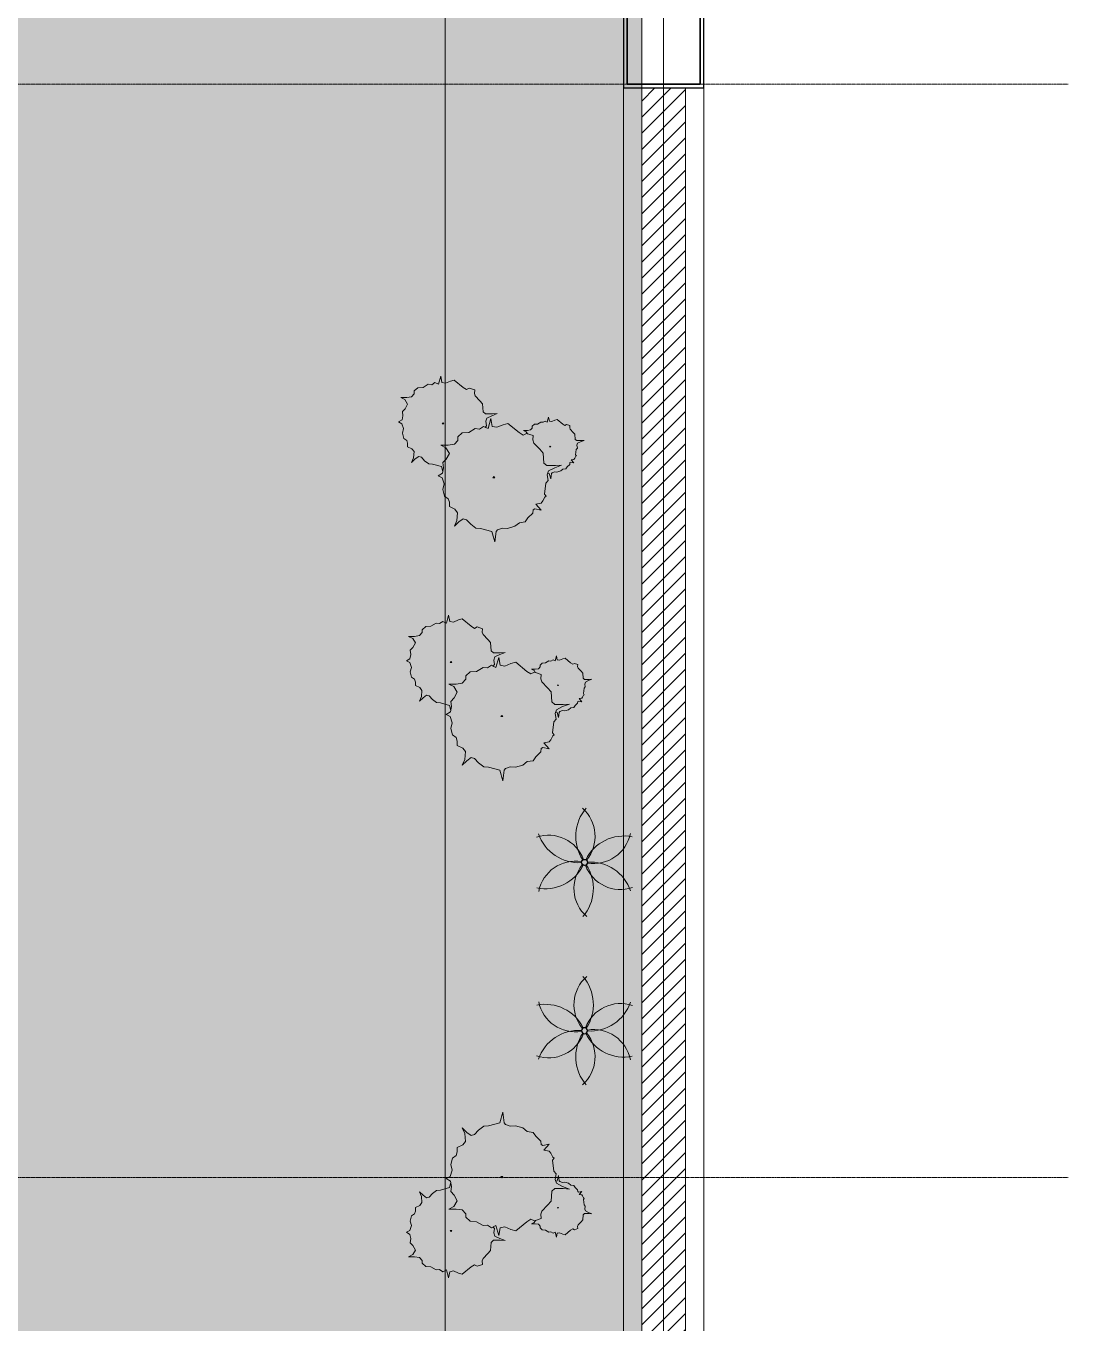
# Model space of a CAD drawing. Header units: millimetres. Extents: x 0 to 71617, y -15450 to 30894.
# Drawn here: x 68756 to 71617, y 20247 to 23807 of the extents above; entities that cross this region are included whole.
import ezdxf

# ---------------------------------------------------------------- set-up
doc = ezdxf.new("R2010")
doc.units = ezdxf.units.MM
doc.linetypes.add('CENTER2', pattern=[1.125, 0.75, -0.125, 0.125, -0.125])
doc.linetypes.add('HIDDEN', pattern=[0.375, 0.25, -0.125])
for name, color, linetype in [('1LA_1', 25, 'Continuous'), ('COL', 5, 'Continuous'), ('DIM', 4, 'Continuous')]:
    doc.layers.add(name, color=color, linetype=linetype)
for name, color, linetype, lineweight in [('axis', 40, 'CENTER2', 5), ('DIM2', 4, 'Continuous', 5), ('Hatch', 8, 'Continuous', 5), ('LINE-DETAIL-SAKURA', 2, 'Continuous', 30), ('tree', 251, 'Continuous', 0), ('Wall Brick', 5, 'Continuous', 15)]:
    doc.layers.add(name, color=color, linetype=linetype, lineweight=lineweight)

# ---------------------------------------------------------------- blocks, each defined once
blk = doc.blocks.new('GRIDLINE-GF')
at = {"layer": 'axis'}
for p, q in [((48410, 6500), (-4020, 6500)), ((48410, 3500, 0), (-4020, 3500, 7.6))]:
    blk.add_line(p, q, dxfattribs=at)
blk = doc.blocks.new('2D WALL G.F')
at = {"layer": 'Hatch', "color": 3, "linetype": 'HIDDEN', "elevation": 7.9}
blk.add_lwpolyline([(50000, -10500), (40000, -10500), (40000, 5500), (50000, 5500)], close=True, dxfattribs=at)
blk = doc.blocks.new('trees top 024')
at = {"color": 0}
for p, q in [((-1.872, 2.629), (-2.019, 2.54)), ((-1.771, 2.619), (-1.872, 2.629)), ((-1.678, 2.679), (-1.771, 2.619)), ((-1.577, 2.629), (-1.678, 2.679)), ((-1.515, 2.858), (-1.577, 2.629)), ((-1.484, 2.679), (-1.515, 2.858)), ((-1.376, 2.659), (-1.484, 2.679)), ((-1.236, 2.719), (-1.376, 2.659)), ((-1.128, 2.748), (-1.236, 2.719)), ((-0.872, 2.54), (-1.128, 2.748)), ((-2.655, 2.252), (-2.538, 2.192)), ((-2.484, 2.252), (-2.655, 2.252)), ((-2.345, 2.272), (-2.484, 2.252)), ((-2.267, 2.361), (-2.345, 2.272)), ((-2.166, 2.53), (-2.267, 2.44)), ((-2.267, 2.44), (-2.267, 2.361)), ((-2.019, 2.54), (-2.166, 2.53)), ((-0.779, 2.48), (-0.872, 2.54)), ((-0.701, 2.52), (-0.779, 2.48)), ((-0.546, 2.47), (-0.701, 2.52)), ((-0.554, 2.371), (-0.546, 2.47)), ((-0.531, 2.301), (-0.554, 2.371)), ((-0.399, 2.162), (-0.531, 2.301)), ((-2.531, 1.934), (-2.608, 1.854)), ((-2.608, 1.854), (-2.593, 1.735)), ((-2.538, 2.192), (-2.461, 2.063)), ((-2.461, 2.063), (-2.531, 1.934)), ((-0.322, 2.073), (-0.399, 2.162)), ((-0.306, 1.844), (-0.322, 2.073)), ((-2.616, 1.616), (-2.717, 1.556)), ((-2.717, 1.556), (-2.624, 1.506)), ((-2.624, 1.506), (-2.577, 1.367)), ((-2.593, 1.735), (-2.616, 1.616)), ((-1.446, 1.536), (-1.469, 1.506)), ((-1.469, 1.506), (-1.422, 1.506)), ((-1.422, 1.506), (-1.446, 1.536)), ((-0.236, 1.785), (-0.306, 1.844)), ((-0.043, 1.785), (-0.236, 1.785)), ((-0.229, 1.576), (-0.198, 1.665)), ((-0.205, 1.447), (-0.229, 1.576)), ((-0.198, 1.665), (-0.058, 1.735)), ((-0.087, 1.652), (-0.165, 1.366)), ((-0.048, 1.428), (-0.087, 1.652)), ((-0.058, 1.735), (0.097, 1.795)), ((0.097, 1.795), (-0.043, 1.785)), ((0.397, 1.515), (0.262, 1.478)), ((0.717, 1.255), (0.397, 1.515)), ((1.155, 1.49), (1.092, 1.434)), ((1.247, 1.496), (1.155, 1.49)), ((1.339, 1.552), (1.247, 1.496)), ((1.402, 1.546), (1.339, 1.552)), ((1.461, 1.583), (1.402, 1.546)), ((1.524, 1.552), (1.461, 1.583)), ((1.562, 1.695), (1.524, 1.552)), ((1.582, 1.583), (1.562, 1.695)), ((1.65, 1.57), (1.582, 1.583)), ((1.737, 1.608), (1.65, 1.57)), ((1.805, 1.626), (1.737, 1.608)), ((1.964, 1.496), (1.805, 1.626)), ((2.023, 1.459), (1.964, 1.496)), ((2.071, 1.483), (2.023, 1.459)), ((2.168, 1.452), (2.071, 1.483)), ((-2.577, 1.367), (-2.608, 1.238)), ((-2.608, 1.238), (-2.569, 1.089)), ((-0.901, 1.242), (-1.027, 1.13)), ((-1.027, 1.13), (-1.027, 1.031)), ((-0.717, 1.255), (-0.901, 1.242)), ((-0.533, 1.366), (-0.717, 1.255)), ((-0.407, 1.354), (-0.533, 1.366)), ((-0.291, 1.428), (-0.407, 1.354)), ((-0.165, 1.366), (-0.291, 1.428)), ((-0.25, 1.397), (-0.205, 1.447)), ((0.087, 1.404), (-0.048, 1.428)), ((0.262, 1.478), (0.087, 1.404)), ((0.833, 1.18), (0.717, 1.255)), ((0.93, 1.23), (0.833, 1.18)), ((0.957, 1.316), (0.85, 1.316)), ((0.85, 1.316), (0.923, 1.279)), ((0.923, 1.279), (0.96, 1.217)), ((1.124, 1.168), (0.93, 1.23)), ((1.044, 1.328), (0.957, 1.316)), ((1.092, 1.384), (1.044, 1.328)), ((1.092, 1.434), (1.092, 1.384)), ((1.114, 1.043), (1.124, 1.168)), ((2.163, 1.39), (2.168, 1.452)), ((2.178, 1.347), (2.163, 1.39)), ((2.26, 1.26), (2.178, 1.347)), ((2.308, 1.204), (2.26, 1.26)), ((2.318, 1.061), (2.308, 1.204)), ((-2.569, 1.089), (-2.484, 1.029)), ((-2.484, 1.029), (-2.461, 0.95)), ((-2.461, 0.95), (-2.461, 0.851)), ((-2.461, 0.851), (-2.337, 0.791)), ((-2.337, 0.791), (-2.275, 0.711)), ((-1.298, 0.894), (-1.511, 0.894)), ((-1.511, 0.894), (-1.366, 0.82)), ((-1.366, 0.82), (-1.269, 0.658)), ((-1.124, 0.919), (-1.298, 0.894)), ((-1.027, 1.031), (-1.124, 0.919)), ((1.143, 0.956), (1.114, 1.043)), ((1.308, 0.783), (1.143, 0.956)), ((1.405, 0.671), (1.308, 0.783)), ((1.606, 0.869), (1.591, 0.85)), ((1.591, 0.85), (1.62, 0.85)), ((1.62, 0.85), (1.606, 0.869)), ((2.362, 1.024), (2.318, 1.061)), ((2.328, 0.62), (2.347, 0.775)), ((2.347, 0.775), (2.381, 0.813)), ((2.483, 1.024), (2.362, 1.024)), ((2.366, 0.893), (2.386, 0.949)), ((2.381, 0.813), (2.366, 0.893)), ((2.386, 0.949), (2.473, 0.993)), ((2.473, 0.993), (2.57, 1.03)), ((2.57, 1.03), (2.483, 1.024)), ((-2.29, 0.533), (-2.345, 0.403)), ((-2.345, 0.403), (-2.244, 0.503)), ((-2.275, 0.711), (-2.29, 0.533)), ((-2.244, 0.503), (-2.143, 0.572)), ((-2.143, 0.572), (-2.066, 0.552)), ((-2.066, 0.552), (-1.973, 0.453)), ((-1.973, 0.453), (-1.856, 0.364)), ((-1.356, 0.497), (-1.453, 0.397)), ((-1.453, 0.397), (-1.434, 0.248)), ((-1.269, 0.658), (-1.356, 0.497)), ((1.424, 0.385), (1.405, 0.671)), ((1.511, 0.311), (1.424, 0.385)), ((2.163, 0.347), (2.168, 0.397)), ((2.168, 0.397), (2.192, 0.409)), ((2.192, 0.409), (2.279, 0.39)), ((2.207, 0.477), (2.279, 0.49)), ((2.279, 0.39), (2.207, 0.477)), ((2.279, 0.49), (2.304, 0.521)), ((2.304, 0.521), (2.333, 0.577)), ((2.352, 0.589), (2.328, 0.62)), ((2.333, 0.577), (2.352, 0.589)), ((-1.856, 0.364), (-1.748, 0.354)), ((-1.748, 0.354), (-1.492, 0.284)), ((-1.463, 0.099), (-1.589, 0.025)), ((-1.589, 0.025), (-1.473, -0.037)), ((-1.492, 0.284), (-1.451, 0.142)), ((-1.434, 0.248), (-1.463, 0.099)), ((0, 0), (-0.029, -0.037)), ((0.029, -0.037), (0, 0)), ((1.754, 0.311), (1.511, 0.311)), ((1.521, 0.05), (1.56, 0.161)), ((1.55, -0.112), (1.521, 0.05)), ((1.539, 0.096), (1.577, 0.086)), ((1.56, 0.161), (1.734, 0.248)), ((1.577, 0.086), (1.62, -0.063)), ((1.62, -0.063), (1.64, 0.086)), ((1.64, 0.086), (1.659, 0.111)), ((1.659, 0.111), (1.727, 0.136)), ((1.727, 0.136), (1.8, 0.13)), ((1.734, 0.248), (1.928, 0.323)), ((1.928, 0.323), (1.754, 0.311)), ((1.8, 0.13), (1.906, 0.161)), ((1.906, 0.161), (1.969, 0.21)), ((1.969, 0.21), (2.052, 0.223)), ((2.052, 0.223), (2.09, 0.279)), ((2.09, 0.279), (2.163, 0.347)), ((-1.473, -0.037), (-1.415, -0.211)), ((-1.415, -0.211), (-1.453, -0.373)), ((-0.029, -0.037), (0.029, -0.037)), ((1.444, -0.497), (1.482, -0.186)), ((1.482, -0.186), (1.55, -0.112)), ((-1.453, -0.373), (-1.405, -0.559)), ((-1.405, -0.559), (-1.298, -0.634)), ((-1.298, -0.634), (-1.269, -0.733)), ((-1.269, -0.733), (-1.269, -0.857)), ((1.347, -0.758), (1.395, -0.696)), ((1.395, -0.696), (1.453, -0.584)), ((1.492, -0.559), (1.444, -0.497)), ((1.453, -0.584), (1.492, -0.559)), ((-1.269, -0.857), (-1.114, -0.932)), ((-1.114, -0.932), (-1.037, -1.031)), ((-1.037, -1.031), (-1.056, -1.255)), ((0.969, -1.18), (1.114, -1.043)), ((1.114, -1.043), (1.124, -0.944)), ((1.124, -0.944), (1.172, -0.919)), ((1.172, -0.919), (1.347, -0.956)), ((1.201, -0.783), (1.347, -0.758)), ((1.347, -0.956), (1.201, -0.783)), ((-1.056, -1.255), (-1.124, -1.416)), ((-1.124, -1.416), (-0.998, -1.292)), ((-0.998, -1.292), (-0.872, -1.205)), ((-0.872, -1.205), (-0.775, -1.23)), ((-0.775, -1.23), (-0.659, -1.354)), ((-0.659, -1.354), (-0.514, -1.466)), ((-0.514, -1.466), (-0.378, -1.478)), ((-0.378, -1.478), (-0.058, -1.565)), ((0.107, -1.515), (0.242, -1.466)), ((0.242, -1.466), (0.388, -1.478)), ((0.388, -1.478), (0.601, -1.416)), ((0.601, -1.416), (0.727, -1.317)), ((0.727, -1.317), (0.891, -1.292)), ((0.891, -1.292), (0.969, -1.18)), ((-0.058, -1.565), (0.029, -1.863)), ((0.029, -1.863), (0.068, -1.565)), ((0.068, -1.565), (0.107, -1.515))]:
    blk.add_line(p, q, dxfattribs=at)
blk = doc.blocks.new('tree0002')
at = {"color": 0, "xscale": 500, "yscale": 500, "zscale": 500}
blk.add_blockref('trees top 024', (1737266, 70360), dxfattribs=at)
blk = doc.blocks.new('tree0005')
at = {"layer": '1LA_1', "color": 8}
blk.add_circle((1738847, 71621), 55.1, dxfattribs=at)
at = {"layer": 'tree', "color": 8}
for centre, radius, start, end in [((1739148, 72350), 788, 168.8195, 243.5545), ((1738659, 72285), 690, 290.4157, 18.77), ((1738178, 71790), 690, 350.4157, 78.77), ((1739628, 71725), 788, 108.8195, 183.5545), ((1738366, 71126), 690, 50.4157, 138.77), ((1739327, 70996), 788, 48.8195, 123.5545), ((1738366, 72246), 788, 228.8195, 303.5545), ((1738065, 71517), 788, 288.8195, 3.5545), ((1739035, 70957), 690, 110.4157, 198.77), ((1739516, 71452), 690, 170.4157, 258.77), ((1739327, 72116), 690, 230.4157, 318.77), ((1738546, 70892), 788, 348.8195, 63.5545)]:
    blk.add_arc(centre, radius, start, end, dxfattribs=at)
blk = doc.blocks.new('LANDSCAPE SITE')
h = blk.add_hatch()
h.set_pattern_fill('AR-SAND', color=256, scale=5, angle=180, style=0)
h.paths.add_polyline_path([(51940, 15839.6), (51400, 15839.6), (51400, 110), (51940, 110)])
h = blk.add_hatch()
h.set_pattern_fill('AR-SAND', color=256, scale=5, angle=180, style=0)
h.paths.add_polyline_path([(48450, 14900), (48150, 14900), (48150, 14100), (48450, 14100)], flags=16)
h.paths.add_polyline_path([(48050, 14900), (47750, 14900), (47750, 14100), (48050, 14100)], flags=16)
h.paths.add_polyline_path([(47650, 14900), (47350, 14900), (47350, 14100), (47650, 14100)], flags=16)
h.paths.add_polyline_path([(47250, 14900), (46950, 14900), (46950, 14100), (47250, 14100)], flags=16)
h.paths.add_polyline_path([(46850, 14900), (46550, 14900), (46550, 14100), (46850, 14100)], flags=16)
h.paths.add_polyline_path([(46450, 14900), (46150, 14900), (46150, 14100), (46450, 14100)], flags=16)
h.paths.add_polyline_path([(46050, 14900), (45750, 14900), (45750, 14100), (46050, 14100)], flags=16)
h.paths.add_polyline_path([(45650, 14900), (45350, 14900), (45350, 14100), (45650, 14100)], flags=16)
h.paths.add_polyline_path([(45250, 14900), (44950, 14900), (44950, 14100), (45250, 14100)], flags=16)
h.paths.add_polyline_path([(44850, 14900), (44550, 14900), (44550, 14100), (44850, 14100)], flags=16)
h.paths.add_polyline_path([(44450, 14900), (44150, 14900), (44150, 14100), (44450, 14100)], flags=16)
h.paths.add_polyline_path([(47410, 107.5), (48195.2, 112.5), (48195.2, 110), (51400, 110), (51400, 15800), (47250, 15800), (47250, 15339.6), (43950, 15339.6), (43950, 14010), (50110, 14010), (50110, 3800), (47410, 3795)])
at = {"elevation": 0}
for points in [[(51400, 110), (51940, 110), (51940, 15839.6), (51400, 15839.6)], [(51940, 15839.6), (51400, 15839.6), (51400, 110), (51940, 110)]]:
    blk.add_lwpolyline(points, close=True, dxfattribs=at)
at = {"xscale": 0.1925586510379964, "yscale": 0.1925586510379964, "zscale": 0.1925586510379964}
for p in [(-282991.6, -4225, 0), (-282969.9, -4880.3, 0)]:
    blk.add_blockref('tree0002', p, dxfattribs=at)
for name, p, xscale, yscale, zscale, rotation in [('tree0005', (41126.7, 266980.2, 0), 0.1487856742709148, 0.1487856742709148, 0.1487856742709148, 270), ('tree0005', (41126.7, -250912.7, 0), -0.1487856742709148, 0.1487856742709148, 0.1487856742709148, 270), ('tree0002', (-282969.9, 20947.9, 0), -0.1925586510379964, 0.1925586510379964, 0.1925586510379964, 180)]:
    blk.add_blockref(name, p, dxfattribs=dict(xscale=xscale, yscale=yscale, zscale=zscale, rotation=rotation))
blk = doc.blocks.new('FENCE COLUMN')
at = {"layer": 'COL'}
for points in [[(-110, -110), (110, -110), (110, 110), (-110, 110)], [(-100, -100), (100, -100), (100, 100), (-100, 100)]]:
    blk.add_lwpolyline(points, close=True, dxfattribs=at)
blk = doc.blocks.new('FENCE1')
at = {"layer": 'Hatch'}
h = blk.add_hatch(dxfattribs=at)
h.set_pattern_fill('LINE', color=256, scale=250, angle=45, style=0)
h.set_pattern_definition([(45, (-110, -110), (-22.097087, 22.097087), [])])
h.paths.add_polyline_path([(110, 15959.6), (1890, 15959.6), (1890, 15839.6), (110, 15839.6)])
h.paths.add_polyline_path([(2110, 15840), (5871.9, 15839.6), (5871.9, 15959.6), (2110, 15960)])
h.paths.add_polyline_path([(6091.9, 15959.6), (9890, 15959.6), (9890, 15839.6), (6091.9, 15839.6)])
h.paths.add_polyline_path([(10110, 15959.6), (13890, 15959.6), (13890, 15839.6), (10112, 15839.6)])
h.paths.add_polyline_path([(14110, 15839.6), (17890, 15839.6), (17890, 15959.6), (14110, 15959.6)])
h.paths.add_polyline_path([(18110, 15839.6), (21890, 15839.6), (21890, 15959.6), (18110, 15959.6)])
h.paths.add_polyline_path([(22110, 15959.6), (25890, 15959.6), (25890, 15839.6), (22110, 15839.6)])
h.paths.add_polyline_path([(26110, 15839.6), (29890, 15839.6), (29890, 15959.6), (26110, 15959.6)])
h.paths.add_polyline_path([(30110, 15959.6), (33890, 15959.6), (33890, 15839.6), (30110, 15839.6)])
h.paths.add_polyline_path([(34110, 15959.6), (37890, 15959.6), (37890, 15839.6), (34110, 15839.6)])
h.paths.add_polyline_path([(38110, 15839.6), (41890, 15839.6), (41890, 15959.6), (38110, 15959.6)])
h.paths.add_polyline_path([(42110, 15839.6), (45890, 15839.6), (45890, 15949.6), (42110, 15949.6)])
h.paths.add_polyline_path([(46110, 15839.6), (49890, 15839.6), (49890, 15959.6), (46110, 15959.6)])
h.paths.add_polyline_path([(50110, 15839.6), (51890, 15839.6), (51890, 15959.6), (50110, 15959.6)])
h.paths.add_polyline_path([(51940, 10609.7), (52060, 10609.7), (52060, 15789.6), (51940, 15789.6)])
h.paths.add_polyline_path([(51940, 5509.9), (52060, 5509.9), (52060, 10389.7), (51940, 10389.7)])
h.paths.add_polyline_path([(51940, 110), (52060, 110), (52060, 5289.9), (51940, 5289.9)])
h.paths.add_polyline_path([(-60, 5289.9), (60, 5289.9), (60, 110), (-60, 110)])
h.paths.add_polyline_path([(-60, 10389.7), (60, 10389.7), (60, 5509.9), (-60, 5509.9)])
h.paths.add_polyline_path([(-70, 15789.6), (70, 15789.6), (70, 10609.7), (-70, 10609.7)])
at = {"layer": 'Hatch', "color": 3}
blk.add_lwpolyline([(52000, -100), (42000, -100), (42000, 15900), (52000, 15900)], close=True, dxfattribs=at)
at = {"layer": 'Hatch', "elevation": -7.9}
for points in [[(51890, 10389.2), (51940, 10389.2), (51940, 5509.3), (51890, 5509.3)], [(52110, 5509.3), (52060, 5509.3), (52060, 10389.2), (52110, 10389.2)]]:
    blk.add_lwpolyline(points, close=True, dxfattribs=at)
at = {"layer": 'Wall Brick', "elevation": -7.9}
blk.add_lwpolyline([(51940, 5509.9), (52060, 5509.9), (52060, 10389.7), (51940, 10389.7)], close=True, dxfattribs=at)
at = {"layer": 'COL'}
blk.add_blockref('FENCE COLUMN', (52000, 10499.7, -7.9), dxfattribs=at)

msp = doc.modelspace()

# ---------------------------------------------------------------- linework, layer by layer
at = {"layer": 'DIM', "color": 3, "elevation": 0}
msp.add_lwpolyline([(70406.5, 23846.5), (70606.5, 23846.5), (70606.5, 23646.5), (70406.5, 23646.5)], close=True, dxfattribs=at)

# ---------------------------------------------------------------- block references
at = {"layer": 'DIM2'}
msp.add_blockref('GRIDLINE-GF', (23206.5, 17146.7, 0), dxfattribs=at)
at = {"layer": 'LINE-DETAIL-SAKURA'}
msp.add_blockref('FENCE1', (18506.5, 13247.1, 15.9), dxfattribs=at)
at = {"layer": 'tree'}
msp.add_blockref('LANDSCAPE SITE', (18506.5, 13246.7), dxfattribs=at)
at = {"layer": 'Wall Brick', "color": 1}
msp.add_blockref('2D WALL G.F', (20506.5, 23646.7, 0), dxfattribs=at)

doc.saveas('drawing.dxf')
